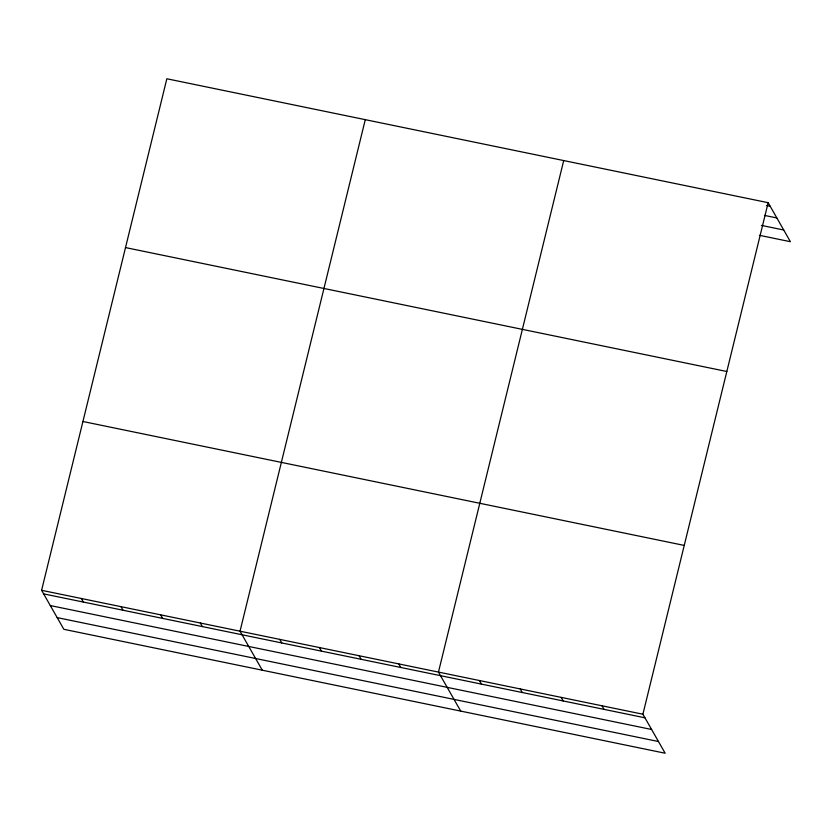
<?xml version="1.0" encoding="UTF-8"?>
<svg xmlns="http://www.w3.org/2000/svg" width="832" height="832" viewBox="0 0 832 832"><rect width="100%" height="100%" fill="white"/><g stroke="black" fill="none" stroke-linecap="round" stroke-linejoin="round"><path stroke-width="1.25" d="M768.154 202.696L642.907 714.22L665.153 753.23L63.846 629.304L41.6 590.304L166.847 78.77L768.154 202.696L790.4 241.696L759.429 235.31M365.279 119.673L240.032 631.197L262.278 670.197M563.711 160.566L438.464 672.09L460.71 711.09M766.47 205.494L770.193 206.263M764.473 215.405L776.859 217.953M761.426 225.41L783.734 230.006M125.518 247.582L726.825 371.498M82.93 421.502L684.237 545.418M41.6 590.304L642.907 714.22M43.638 593.871L644.935 717.798M50.305 605.561L651.612 729.487M57.179 617.614L658.476 741.53M602.014 705.796L604.053 709.363M561.122 697.372L563.16 700.939M520.239 688.948L522.278 692.515M479.346 680.514L481.385 684.091M398.778 663.915L400.806 667.482M359.091 655.73L361.119 659.298M319.405 647.556L321.433 651.123M279.718 639.371L281.746 642.949M200.346 623.022L202.384 626.59M160.659 614.838L162.698 618.405M120.973 606.663L123.011 610.23M81.286 598.478L83.325 602.046"/></g></svg>
